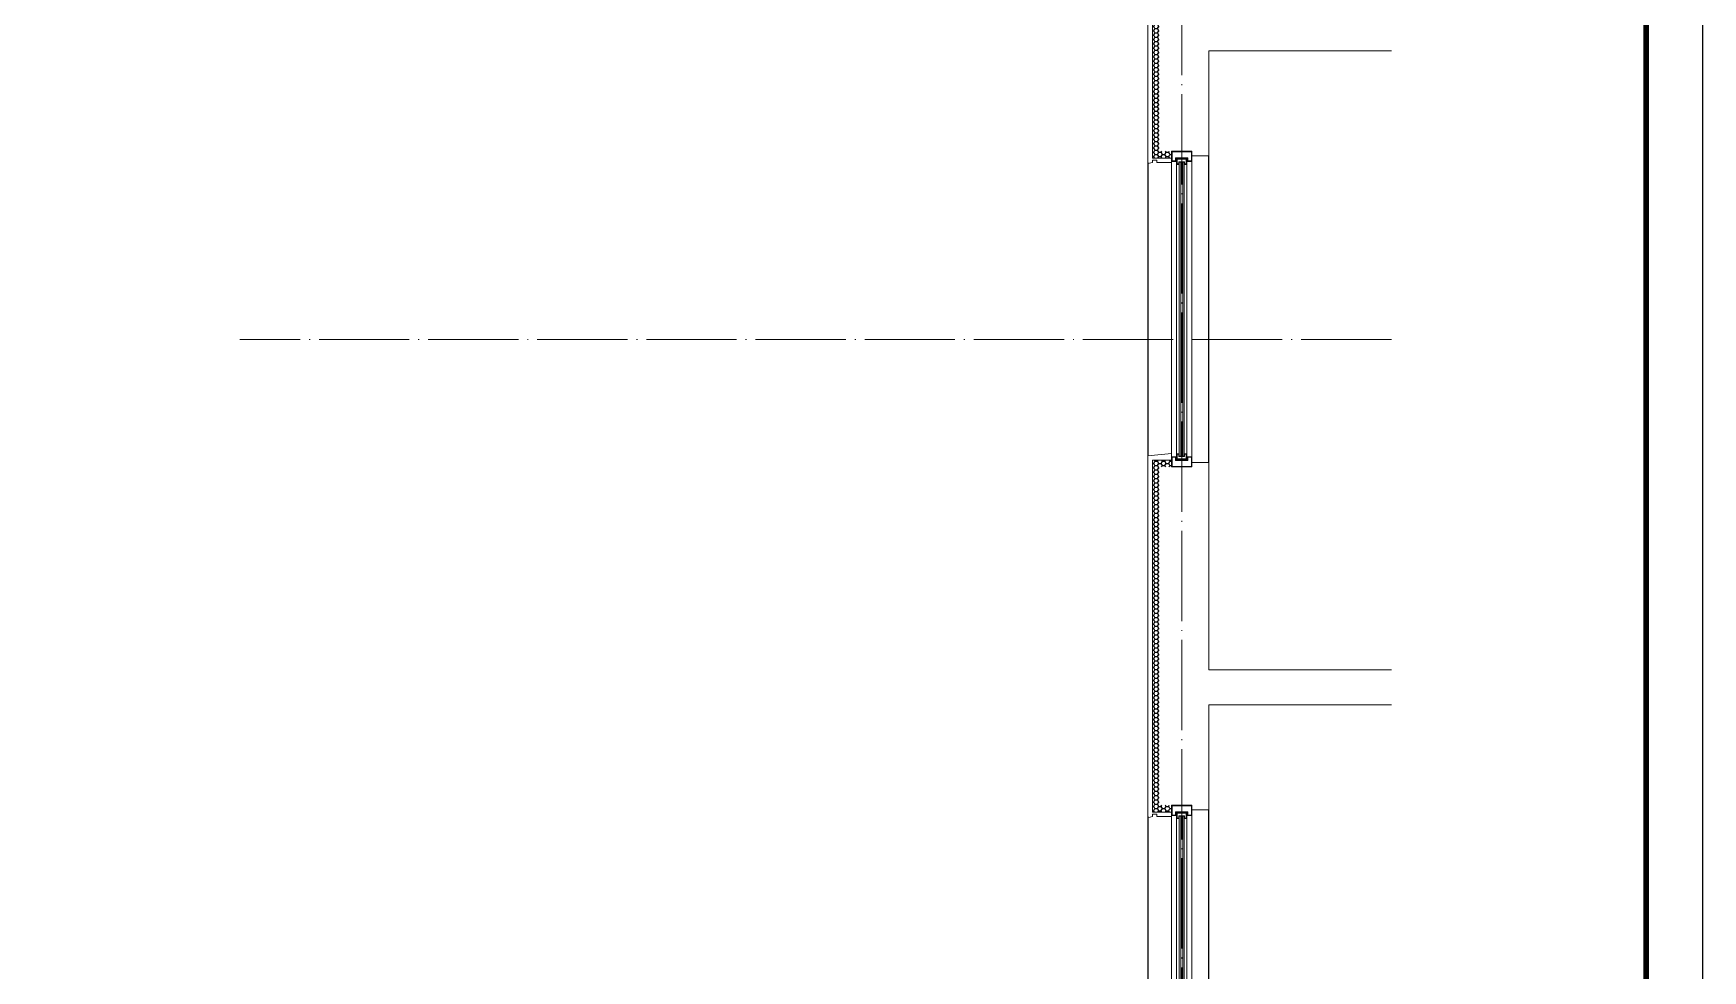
# Model space of a CAD drawing. Extents: x -518115 to 790560, y -210384 to 1628073.
# Drawn here: x 660578 to 667980, y -162541 to -158385 of the extents above; entities that cross this region are included whole.
import ezdxf

# ---------------------------------------------------------------- set-up
doc = ezdxf.new("R2010")
doc.units = 0
doc.header["$LTSCALE"] = 1000
doc.header["$MEASUREMENT"] = 0
doc.linetypes.add('DOTE', pattern=[2.42, 2, -0.2, 0.02, -0.2])
for name, color, linetype, lineweight in [('DOTE', 19, 'DOTE', 9), ('PUB_HATCH', 8, 'Continuous', 9), ('S_WINDOW', 144, 'Continuous', 15), ('内粉刷', 37, 'Continuous', 9), ('细细', 250, 'Continuous', 0)]:
    doc.layers.add(name, color=color, linetype=linetype, lineweight=lineweight)
for name, color, linetype in [('图框', 140, 'Continuous'), ('看线', 251, 'Continuous'), ('立面-看线', 251, 'Continuous')]:
    doc.layers.add(name, color=color, linetype=linetype)
pattern_1 = [(315, (-218910.2607, -140541.0897), (-1.767766953, -1.767766953), []), (315, (-218909.0822, -140541.0897), (-1.767766953, -1.767766953), [])]
pattern_2 = [(315, (-218910.2607, -141979.3279), (-1.767766953, -1.767766953), []), (315, (-218909.0822, -141979.3279), (-1.767766953, -1.767766953), [])]

# ---------------------------------------------------------------- blocks, each defined once
blk = doc.blocks.new('zrszerf')
at = {"layer": '细细'}
h = blk.add_hatch(dxfattribs=at)
h.set_pattern_fill('金属', color=256, style=0)
h.set_pattern_definition(pattern_1)
h.paths.add_polyline_path([(257694.9, 608543.3), (257714.9, 608543.3), (257714.9, 608556.8), (257764.9, 608556.8), (257764.9, 608543.3), (257784.9, 608543.3), (257784.9, 608588.3), (257694.9, 608588.3)])
h.paths.add_polyline_path([(257712.9, 608558.8), (257712.9, 608545.3), (257696.9, 608545.3), (257696.9, 608586.3), (257782.9, 608586.3), (257782.9, 608545.3), (257766.9, 608545.3), (257766.9, 608558.8)], flags=16)
h = blk.add_hatch(dxfattribs=at)
h.set_pattern_fill('金属', color=256, style=0)
h.set_pattern_definition(pattern_1)
h.paths.add_polyline_path([(257762.4, 608554.8), (257762.4, 608529.8), (257750.4, 608529.8), (257750.4, 608539.8), (257729.4, 608539.8), (257729.4, 608529.8), (257717.4, 608529.8), (257717.4, 608554.8)])
h.paths.add_polyline_path([(257719.4, 608552.8), (257719.4, 608531.8), (257727.4, 608531.8), (257727.4, 608541.8), (257752.4, 608541.8), (257752.4, 608531.8), (257760.4, 608531.8), (257760.4, 608552.8)], flags=16)
h = blk.add_hatch(color=256, dxfattribs=at)
edge = h.paths.add_edge_path()
edge.add_line((257735.4, 608539.8), (257735.4, 608527.8))
edge.add_arc((257739.9, 608519.5), 9.44, 61.51755, 118.48245, ccw=False)
edge.add_line((257744.4, 608527.8), (257744.4, 608539.8))
edge.add_arc((257739.9, 608548.1), 9.44, 241.51755, 298.48245, ccw=False)
h = blk.add_hatch(dxfattribs=at)
h.set_pattern_fill('金属', color=256, style=0)
h.set_pattern_definition(pattern_2)
h.paths.add_polyline_path([(257694.9, 607233.3), (257714.9, 607233.3), (257714.9, 607219.8), (257764.9, 607219.8), (257764.9, 607233.3), (257784.9, 607233.3), (257784.9, 607188.3), (257694.9, 607188.3)])
h.paths.add_polyline_path([(257712.9, 607217.8), (257712.9, 607231.3), (257696.9, 607231.3), (257696.9, 607190.3), (257782.9, 607190.3), (257782.9, 607231.3), (257766.9, 607231.3), (257766.9, 607217.8)], flags=16)
h = blk.add_hatch(dxfattribs=at)
h.set_pattern_fill('金属', color=256, style=0)
h.set_pattern_definition(pattern_2)
h.paths.add_polyline_path([(257762.4, 607221.8), (257762.4, 607246.8), (257750.4, 607246.8), (257750.4, 607236.8), (257729.4, 607236.8), (257729.4, 607246.8), (257717.4, 607246.8), (257717.4, 607221.8)])
h.paths.add_polyline_path([(257719.4, 607223.8), (257719.4, 607244.8), (257727.4, 607244.8), (257727.4, 607234.8), (257752.4, 607234.8), (257752.4, 607244.8), (257760.4, 607244.8), (257760.4, 607223.8)], flags=16)
h = blk.add_hatch(color=256, dxfattribs=at)
edge = h.paths.add_edge_path()
edge.add_line((257735.4, 607236.8), (257735.4, 607248.8))
edge.add_arc((257739.9, 607257.1), 9.44, 241.51755, 298.48245)
edge.add_line((257744.4, 607248.8), (257744.4, 607236.8))
edge.add_arc((257739.9, 607228.5), 9.44, 61.51755, 118.48245)
at = {"layer": 'S_WINDOW'}
for p, q in [((257694.9, 607233.3), (257694.9, 608543.3)), ((257717.4, 607246.8), (257717.4, 608529.8)), ((257762.4, 607246.8), (257762.4, 608529.8)), ((257784.9, 607233.3), (257784.9, 608543.3))]:
    blk.add_line(p, q, dxfattribs=at)
for points in [[(257784.9, 608588.3), (257784.9, 608543.3), (257764.9, 608543.3), (257764.9, 608556.8), (257714.9, 608556.8), (257714.9, 608543.3), (257694.9, 608543.3), (257694.9, 608588.3)], [(257782.9, 608586.3), (257782.9, 608545.3), (257766.9, 608545.3), (257766.9, 608558.8), (257712.9, 608558.8), (257712.9, 608545.3), (257696.9, 608545.3), (257696.9, 608586.3)], [(257762.4, 608554.8), (257762.4, 608529.8), (257750.4, 608529.8), (257750.4, 608539.8), (257729.4, 608539.8), (257729.4, 608529.8), (257717.4, 608529.8), (257717.4, 608554.8)], [(257760.4, 608552.8), (257760.4, 608531.8), (257752.4, 608531.8), (257752.4, 608541.8), (257727.4, 608541.8), (257727.4, 608531.8), (257719.4, 608531.8), (257719.4, 608552.8)], [(257784.9, 607188.3), (257784.9, 607233.3), (257764.9, 607233.3), (257764.9, 607219.8), (257714.9, 607219.8), (257714.9, 607233.3), (257694.9, 607233.3), (257694.9, 607188.3)], [(257782.9, 607190.3), (257782.9, 607231.3), (257766.9, 607231.3), (257766.9, 607217.8), (257712.9, 607217.8), (257712.9, 607231.3), (257696.9, 607231.3), (257696.9, 607190.3)], [(257762.4, 607221.8), (257762.4, 607246.8), (257750.4, 607246.8), (257750.4, 607236.8), (257729.4, 607236.8), (257729.4, 607246.8), (257717.4, 607246.8), (257717.4, 607221.8)], [(257760.4, 607223.8), (257760.4, 607244.8), (257752.4, 607244.8), (257752.4, 607234.8), (257727.4, 607234.8), (257727.4, 607244.8), (257719.4, 607244.8), (257719.4, 607223.8)]]:
    blk.add_lwpolyline(points, close=True, dxfattribs=at)
at = {"layer": '细细'}
for points in [[(257729.4, 608529.8), (257729.4, 607246.8)], [(257735.4, 607248.8), (257735.4, 608539.8)], [(257744.4, 607248.8), (257744.4, 608539.8)], [(257750.4, 608529.8), (257750.4, 607246.8)]]:
    blk.add_lwpolyline(points, dxfattribs=at)
for points in [[(257735.4, 608539.8), (257735.4, 608527.8, -0.253805), (257744.4, 608527.8), (257744.4, 608539.8, -0.253805)], [(257735.4, 607236.8), (257735.4, 607248.8, 0.253805), (257744.4, 607248.8), (257744.4, 607236.8, 0.253805)]]:
    blk.add_lwpolyline(points, format="xyb", close=True, dxfattribs=at)
blk = doc.blocks.new('GFDDDDRG')
at = {"layer": '图框'}
blk.add_lwpolyline([(923310, -107437), (923310, -159999), (893610, -159999), (893610, -107437)], close=True, dxfattribs=at)
blk.add_lwpolyline([(923310, -107437), (923310, -159999), (893610, -159999), (893610, -107437)], close=True, dxfattribs=at)
at = {"layer": '图框', "const_width": 50}
blk.add_lwpolyline([(894110, -159499), (922810, -159499), (922810, -108687), (894110, -108687)], close=True, dxfattribs=at)

msp = doc.modelspace()

# ---------------------------------------------------------------- hatches: boundary and pattern name
at = {"layer": '立面-看线'}
h = msp.add_hatch(dxfattribs=at)
h.set_pattern_fill('HONEY', color=256, scale=7)
h.set_pattern_definition([(0, (-145482.956, -543754.946), (16.66875, 9.623705), [11.1125, -22.225]), (120, (-145482.956, -543754.946), (-16.66874801, 9.62370845), [11.1125, -22.225]), (60, (-145482.956, -543754.946), (1.99e-06, 19.24741345), [-22.225, 11.1125])])
h.paths.add_polyline_path([(665540.3, -158308), (665570.3, -158308), (665570.3, -158908), (665625.3, -158908), (665625.3, -158938), (665540.3, -158938)])
h = msp.add_hatch(dxfattribs=at)
h.set_pattern_fill('HONEY', color=256, scale=7)
h.set_pattern_definition([(0, (-145482.979, -546654.948), (16.66875, 9.623705), [11.1125, -22.225]), (120, (-145482.979, -546654.948), (-16.66874801, 9.62370845), [11.1125, -22.225]), (60, (-145482.979, -546654.948), (1.99e-06, 19.24741345), [-22.225, 11.1125])])
h.paths.add_polyline_path([(665540.3, -161208), (665570.3, -161208), (665570.3, -160308), (665625.3, -160308), (665625.3, -160278), (665540.3, -160278)])
h = msp.add_hatch(dxfattribs=at)
h.set_pattern_fill('HONEY', color=256, scale=7)
h.set_pattern_definition([(0, (-145482.956, -546654.946), (16.66875, 9.623705), [11.1125, -22.225]), (120, (-145482.956, -546654.946), (-16.66874801, 9.62370845), [11.1125, -22.225]), (60, (-145482.956, -546654.946), (1.99e-06, 19.24741345), [-22.225, 11.1125])])
h.paths.add_polyline_path([(665540.3, -161208), (665570.3, -161208), (665570.3, -161808), (665625.3, -161808), (665625.3, -161838), (665540.3, -161838)])

# ---------------------------------------------------------------- linework, layer by layer
at = {"layer": 'DOTE', "linetype": 'DOTE', "ltscale": 0.2}
for p, q in [((665670.3, -149943), (665670.3, -169543)), ((666600.5, -159743), (661493.3, -159743)), ((666600.5, -159743), (661493.3, -159743))]:
    msp.add_line(p, q, dxfattribs=at)
at = {"layer": 'PUB_HATCH', "color": 215, "true_color": 0xa953a0}
for points in [[(665625.3, -157378), (665540.3, -157378), (665540.3, -158938), (665625.3, -158938)], [(665625.3, -160278), (665540.3, -160278), (665540.3, -161838), (665625.3, -161838)]]:
    msp.add_lwpolyline(points, dxfattribs=at)
at = {"layer": '内粉刷'}
for p, q in [((665790.3, -158463), (666600.5, -158463)), ((666600.5, -161208), (665790.3, -161208)), ((665790.3, -161363), (666600.5, -161363))]:
    msp.add_line(p, q, dxfattribs=at)
for points in [[(665625.3, -157348), (665520.3, -157358), (665520.3, -158958)], [(665715.3, -158928), (665790.3, -158928), (665790.3, -158463)], [(665560.3, -158958), (665560.3, -158948), (665540.3, -158948), (665540.3, -158958), (665520.3, -158963), (665520.3, -158958)], [(665560.3, -158958), (665625.3, -158958)], [(665625.3, -160248), (665520.3, -160258), (665520.3, -161858)], [(665715.3, -160288), (665790.3, -160288), (665790.3, -161208)], [(665715.3, -161828), (665790.3, -161828), (665790.3, -161363)], [(665560.3, -161858), (665560.3, -161848), (665540.3, -161848), (665540.3, -161858), (665520.3, -161863), (665520.3, -161858)], [(665560.3, -161858), (665625.3, -161858)]]:
    msp.add_lwpolyline(points, dxfattribs=at)
at = {"layer": '看线'}
for p, q in [((665790.3, -160288), (665790.3, -158928)), ((665520.3, -158958), (665520.3, -160258)), ((665520.3, -161858), (665520.3, -163158)), ((665790.3, -163188), (665790.3, -161828))]:
    msp.add_line(p, q, dxfattribs=at)

# ---------------------------------------------------------------- block references
at = {"xscale": 0.5, "yscale": 0.5, "zscale": 0.5}
msp.add_blockref('GFDDDDRG', (206325.6, -93716.5), dxfattribs=at)
at = {"xscale": -1}
for p in [(923410.2, -767496.3), (923410.2, -770396.3)]:
    msp.add_blockref('zrszerf', p, dxfattribs=at)

doc.saveas('drawing.dxf')
